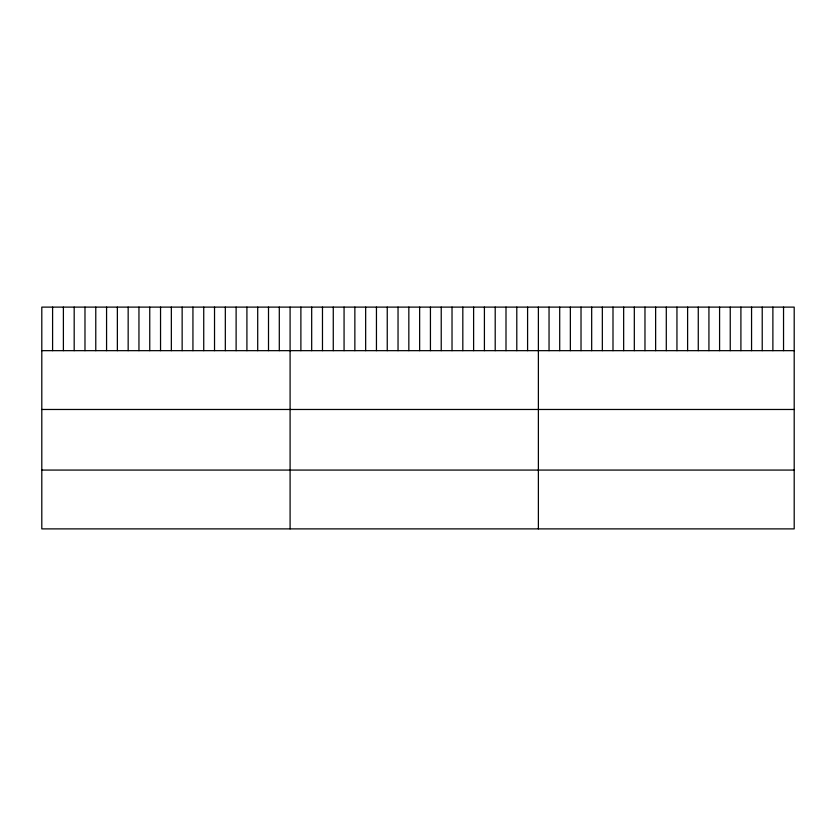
<?xml version="1.0" encoding="UTF-8"?>
<svg xmlns="http://www.w3.org/2000/svg" width="836" height="836" viewBox="0 0 836 836"><rect width="100%" height="100%" fill="white"/><g stroke="black" fill="none" stroke-linecap="round" stroke-linejoin="round"><path stroke-width="1.25" d="M794.2 350.66L794.2 528.885L41.8 528.885L41.8 307.115L794.2 307.115L794.2 350.66L41.8 350.66M41.8 409.473L794.2 409.473M41.8 470.072L794.2 470.072M783.541 307.115L783.541 350.66M772.882 307.115L772.882 350.66M762.223 307.115L762.223 350.66M751.564 307.115L751.564 350.66M740.905 307.115L740.905 350.66M730.246 307.115L730.246 350.66M719.587 307.115L719.587 350.66M708.928 307.115L708.928 350.66M698.269 307.115L698.269 350.66M687.61 307.115L687.61 350.66M676.951 307.115L676.951 350.66M666.292 307.115L666.292 350.66M655.633 307.115L655.633 350.66M644.974 307.115L644.974 350.66M634.315 307.115L634.315 350.66M623.656 307.115L623.656 350.66M612.997 307.115L612.997 350.66M602.338 307.115L602.338 350.66M591.679 307.115L591.679 350.66M581.02 307.115L581.02 350.66M570.361 307.115L570.361 350.66M559.702 307.115L559.702 350.66M549.043 307.115L549.043 350.66M538.384 307.115L538.384 528.885M527.589 307.115L527.589 350.66M516.794 307.115L516.794 350.66M505.999 307.115L505.999 350.66M495.205 307.115L495.205 350.66M484.41 307.115L484.41 350.66M473.615 307.115L473.615 350.66M462.82 307.115L462.82 350.66M452.025 307.115L452.025 350.66M441.23 307.115L441.23 350.66M430.435 307.115L430.435 350.66M419.641 307.115L419.641 350.66M408.835 307.115L408.835 350.66M398.04 307.115L398.04 350.66M387.246 307.115L387.246 350.66M376.451 307.115L376.451 350.66M365.656 307.115L365.656 350.66M354.861 307.115L354.861 350.66M344.066 307.115L344.066 350.66M333.271 307.115L333.271 350.66M322.477 307.115L322.477 350.66M311.682 307.115L311.682 350.66M300.887 307.115L300.887 350.66M290.092 307.115L290.092 528.885M279.297 307.115L279.297 350.66M268.502 307.115L268.502 350.66M257.707 307.115L257.707 350.66M246.913 307.115L246.913 350.66M236.118 307.115L236.118 350.66M225.323 307.115L225.323 350.66M214.528 307.115L214.528 350.66M203.733 307.115L203.733 350.66M192.938 307.115L192.938 350.66M182.143 307.115L182.143 350.66M171.349 307.115L171.349 350.66M160.543 307.115L160.543 350.66M149.749 307.115L149.749 350.66M138.954 307.115L138.954 350.66M128.159 307.115L128.159 350.66M117.364 307.115L117.364 350.66M106.569 307.115L106.569 350.66M95.774 307.115L95.774 350.66M84.979 307.115L84.979 350.66M74.185 307.115L74.185 350.66M63.39 307.115L63.39 350.66M52.595 307.115L52.595 350.66"/></g></svg>
